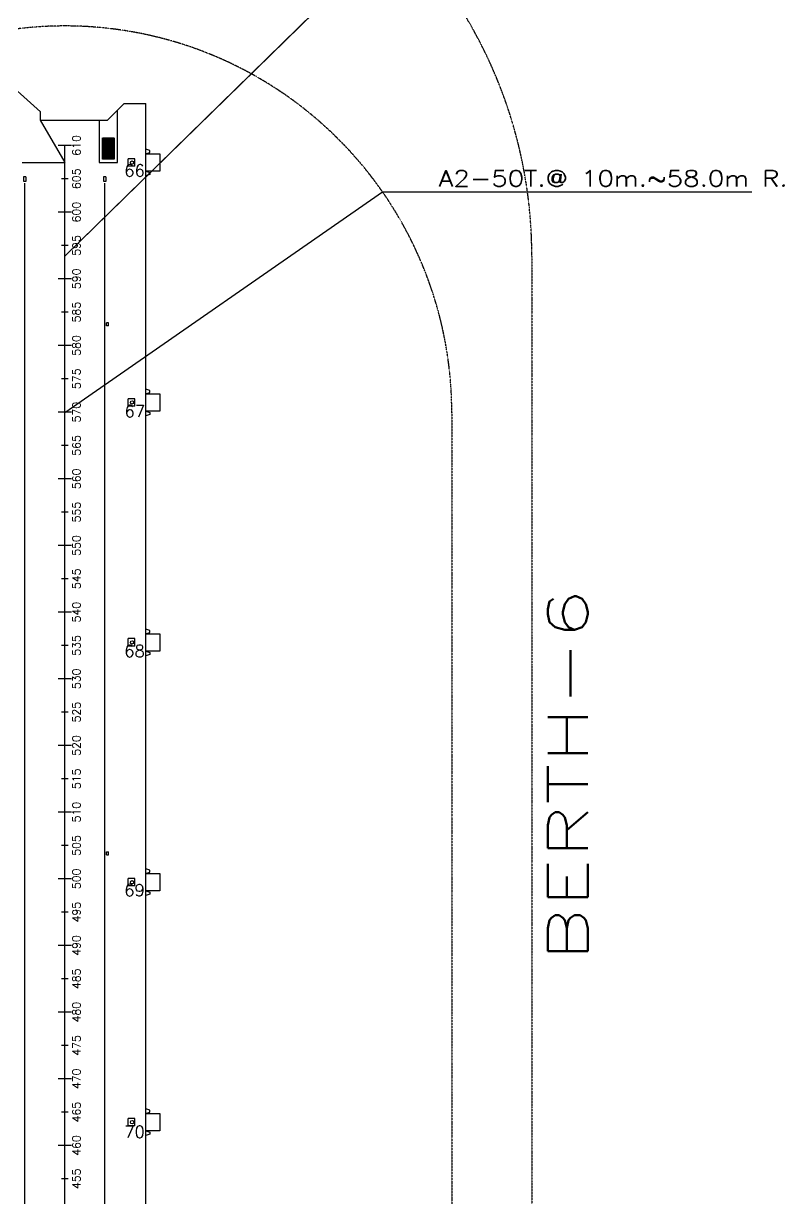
# Model space of a CAD drawing. Header units: inches. Extents: x 2621776591 to 2623670951, y 363331607 to 364354604.
# Drawn here: x 2622892428 to 2623006488, y 363969660 to 364145902 of the extents above; entities that cross this region are included whole.
import ezdxf
from ezdxf.enums import TextEntityAlignment as Align

# ---------------------------------------------------------------- set-up
doc = ezdxf.new("R2010")
doc.units = ezdxf.units.IN
doc.header["$MEASUREMENT"] = 0
doc.linetypes.add('BORDERX2', pattern=[3.5, 1, -0.5, 1, -0.5, 0, -0.5])
doc.linetypes.add('DASHED2', pattern=[0.375, 0.25, -0.125])
for name, color, linetype in [('ANCHOR POINT', 7, 'Continuous'), ('BOLLARD', 1, 'Continuous'), ('Bollard Nos.', 7, 'Continuous'), ('CAPSTAN', 1, 'Continuous'), ('DIM', 8, 'Continuous'), ('FENDER', 1, 'Continuous'), ('PIER', 7, 'Continuous'), ('PLAN', 2, 'Continuous'), ('TEXT2', 1, 'Continuous'), ('TEXT3', 6, 'Continuous')]:
    doc.layers.add(name, color=color, linetype=linetype)
doc.layers.add('CRANE', color=7, linetype='Continuous', true_color=0x7f3f7f)
doc.styles.add('ROMANS', font='romans')

# ---------------------------------------------------------------- blocks, each defined once
blk = doc.blocks.new('FENDER')
at = {"layer": 'FENDER'}
blk.add_line((-600, 1800), (0, 2000), dxfattribs=at)
for points in [[(0, 1300), (-600, 1500), (-600, 1800)], [(0, -1300), (-600, -1500), (-600, -1800), (0, -2000)]]:
    blk.add_lwpolyline(points, dxfattribs=at)
blk.add_lwpolyline([(0, 0), (0, 1300), (-2100, 1300), (-2100, -1300), (0, -1300)], close=True, dxfattribs=at)
blk = doc.blocks.new('A$C6b66f7a2')
at = {"layer": 'CAPSTAN'}
h = blk.add_hatch(dxfattribs=at)
h.set_pattern_fill('ANSI31', color=9, scale=1000)
h.set_pattern_definition([(45, (0, 0), (-88.3883476483, 88.3883476483), [])])
h.paths.add_polyline_path([(2622904268, 364128750), (2622906018, 364128750), (2622906018, 364125550), (2622904268, 364125550)])
at = {"layer": 'BOLLARD'}
for p, q in [((2622909134, 364125607), (2622908124, 364125607)), ((2622908124, 364124492), (2622908124, 364125607)), ((2622909134, 364124492), (2622909134, 364125607)), ((2622909134, 364124492), (2622908124, 364124492)), ((2622909134, 364089622), (2622908124, 364089622)), ((2622908124, 364088507), (2622908124, 364089622)), ((2622909134, 364088507), (2622908124, 364088507)), ((2622909134, 364088507), (2622909134, 364089622)), ((2622909134, 364053637), (2622908124, 364053637)), ((2622908124, 364052522), (2622908124, 364053637)), ((2622909134, 364052522), (2622909134, 364053637)), ((2622909134, 364052522), (2622908124, 364052522)), ((2622908124, 364016537), (2622908124, 364017652)), ((2622909134, 364017652), (2622908124, 364017652)), ((2622909134, 364016537), (2622908124, 364016537)), ((2622909134, 364016537), (2622909134, 364017652)), ((2622909134, 363981667), (2622908124, 363981667)), ((2622908124, 363980552), (2622908124, 363981667)), ((2622909134, 363980552), (2622909134, 363981667)), ((2622909134, 363980552), (2622908124, 363980552))]:
    blk.add_line(p, q, dxfattribs=at)
for centre in [(2622908704, 364125050), (2622908704, 364089065), (2622908704, 364053080), (2622908704, 364017095), (2622908704, 363981110)]:
    blk.add_circle(centre, 250, dxfattribs=at)
at = {"layer": 'CAPSTAN', "color": 9, "linetype": 'DASHED2', "ltscale": 2}
blk.add_lwpolyline([(2622903768, 364131410), (2622903768, 364125050), (2622906518, 364125050), (2622906518, 364132933)], dxfattribs=at)
blk.add_lwpolyline([(2622904268, 364128750), (2622906018, 364128750), (2622906018, 364125550), (2622904268, 364125550)], close=True, dxfattribs=at)
blk.add_circle((2622905143, 364126800), 600, dxfattribs=at)
at = {"layer": 'FENDER', "xscale": -1}
for p in [(2622910744, 364125050), (2622910744, 364089065), (2622910744, 364053080), (2622910744, 364017095), (2622910744, 363981110)]:
    blk.add_blockref('FENDER', p, dxfattribs=at)
at = {"layer": 'Bollard Nos.', "style": 'ROMANS'}
for s, p in [('66', (2622907530, 364122948)), ('67', (2622907565, 364086856)), ('68', (2622907530, 364050879)), ('69', (2622907530, 364014998)), ('70', (2622907530, 363978770))]:
    blk.add_text(s, height=1800, dxfattribs=at).set_placement(p)

msp = doc.modelspace()

# ---------------------------------------------------------------- linework, layer by layer
at = {"color": 8, "elevation": 0}
for points in [[(2622899606.2, 364127609.7), (2622897606.2, 364127609.7)], [(2622898606.2, 363682609.7), (2622898606.2, 364127609.7)], [(2622899106.2, 364122609.7), (2622898106.2, 364122609.7)], [(2622899606.2, 364117609.7), (2622897606.2, 364117609.7)], [(2622899106.2, 364112609.7), (2622898106.2, 364112609.7)], [(2622899606.2, 364107609.7), (2622897606.2, 364107609.7)], [(2622899106.2, 364102609.7), (2622898106.2, 364102609.7)], [(2622899606.2, 364097609.7), (2622897606.2, 364097609.7)], [(2622899106.2, 364092609.7), (2622898106.2, 364092609.7)], [(2622899606.2, 364087609.7), (2622897606.2, 364087609.7)], [(2622899106.2, 364082609.7), (2622898106.2, 364082609.7)], [(2622899606.2, 364077609.7), (2622897606.2, 364077609.7)], [(2622899106.2, 364072609.7), (2622898106.2, 364072609.7)], [(2622899606.2, 364067609.7), (2622897606.2, 364067609.7)], [(2622899106.2, 364062609.7), (2622898106.2, 364062609.7)], [(2622899606.2, 364057609.7), (2622897606.2, 364057609.7)], [(2622899106.2, 364052609.7), (2622898106.2, 364052609.7)], [(2622899606.2, 364047609.7), (2622897606.2, 364047609.7)], [(2622899106.2, 364042609.7), (2622898106.2, 364042609.7)], [(2622899606.2, 364037609.7), (2622897606.2, 364037609.7)], [(2622899106.2, 364032609.7), (2622898106.2, 364032609.7)], [(2622899606.2, 364027609.7), (2622897606.2, 364027609.7)], [(2622899106.2, 364022609.7), (2622898106.2, 364022609.7)], [(2622899606.2, 364017609.7), (2622897606.2, 364017609.7)], [(2622899106.2, 364012609.7), (2622898106.2, 364012609.7)], [(2622899606.2, 364007609.7), (2622897606.2, 364007609.7)], [(2622899106.2, 364002609.7), (2622898106.2, 364002609.7)], [(2622899606.2, 363997609.7), (2622897606.2, 363997609.7)], [(2622899106.2, 363992609.7), (2622898106.2, 363992609.7)], [(2622899606.2, 363987609.7), (2622897606.2, 363987609.7)], [(2622899106.2, 363982609.7), (2622898106.2, 363982609.7)], [(2622899606.2, 363977609.7), (2622897606.2, 363977609.7)], [(2622899106.2, 363972609.7), (2622898106.2, 363972609.7)]]:
    msp.add_lwpolyline(points, dxfattribs=at)
at = {"layer": 'ANCHOR POINT'}
for p, q in [((2622905153.8, 364101014.8), (2622904853.8, 364101014.8)), ((2622904853.8, 364100564.8), (2622904853.8, 364101014.8)), ((2622905153.8, 364100564.8), (2622905153.8, 364101014.8)), ((2622905153.8, 364100564.8), (2622904853.8, 364100564.8)), ((2622904855.7, 364021184.8), (2622904855.7, 364021634.8)), ((2622904855.7, 364021634.8), (2622905155.7, 364021634.8)), ((2622905155.7, 364021184.8), (2622905155.7, 364021634.8)), ((2622904855.7, 364021184.8), (2622905155.7, 364021184.8))]:
    msp.add_line(p, q, dxfattribs=at)
at = {"layer": 'CRANE', "color": 7, "linetype": 'Continuous'}
for p, q in [((2622898606.2, 364111009.8, 0), (2622948624.3, 364159981.1, 0)), ((2622898606.3, 364087548.4, 0), (2622946226.3, 364120644.4, 0)), ((2622898620.9, 364087547.6, 0), (2622946240.9, 364120643.6, 0)), ((2622946226.3, 364120644.4, 0), (2623001590.1, 364120644.4, 0))]:
    msp.add_line(p, q, dxfattribs=at)
at = {"layer": 'CRANE', "color": 254, "linetype": 'Continuous'}
for p, q in [((2622898620.7, 364111009, 0), (2622948638.9, 364159980.3, 0)), ((2622946240.9, 364120643.6, 0), (2623001604.6, 364120643.6, 0))]:
    msp.add_line(p, q, dxfattribs=at)
at = {"layer": 'CRANE', "linetype": 'BORDERX2'}
for p, q in [((2622968620.8, 364111009, 0), (2622968620.8, 363567818.9, 0)), ((2622956620.7, 364087548.4, 0), (2622956620.7, 363544596.6, 0))]:
    msp.add_line(p, q, dxfattribs=at)
for centre, radius, start, end in [((2622898620.7, 364111009, 0), 70000, 0, 180), ((2622898620.7, 364087532.9, 0), 58000, 359.984697, 180.015303)]:
    msp.add_arc(centre, radius, start, end, dxfattribs=at)
at = {"layer": 'PIER'}
for p, q in [((2622894986.5, 364132670.8), (2622888482.6, 364138494.3)), ((2622894986.5, 364131409.8), (2622894986.5, 364132670.8)), ((2622907495.2, 364133909.8), (2622904995.2, 364131409.8)), ((2622907495.2, 364133909.8), (2622910743.8, 364133909.8)), ((2622910743.8, 363753017.1), (2622910743.8, 364133909.8)), ((2622894986.5, 364131409.8), (2622904995.2, 364131409.8))]:
    msp.add_line(p, q, dxfattribs=at)
at = {"layer": 'PLAN'}
for p, q in [((2622898693.8, 364125049.8), (2622894986.5, 364131409.8)), ((2622892218.8, 364125049.8), (2622898693.8, 364125049.8))]:
    msp.add_line(p, q, dxfattribs=at)
at = {"layer": 'TEXT2'}
for p, q in [((2622892470.7, 364122199.8), (2622892470.7, 364122934.8)), ((2622892470.7, 364122934.8), (2622892770.7, 364122934.8)), ((2622892770.7, 364122199.8), (2622892470.7, 364122199.8)), ((2622892620.7, 363532869.8), (2622892620.7, 364121959.8)), ((2622892770.7, 364122923.2), (2622892770.7, 364122199.8)), ((2622904470.7, 364122199.8), (2622904470.7, 364122934.8)), ((2622904470.7, 364122934.8), (2622904770.7, 364122934.8)), ((2622904770.7, 364122199.8), (2622904470.7, 364122199.8)), ((2622904620.7, 363532869.8), (2622904620.7, 364121959.8)), ((2622904770.7, 364122923.2), (2622904770.7, 364122199.8))]:
    msp.add_line(p, q, dxfattribs=at)

# ---------------------------------------------------------------- block references
at = {"layer": 'DIM'}
msp.add_blockref('A$C6b66f7a2', (0, 0), dxfattribs=at)
at = {"layer": 'FENDER', "xscale": -1}
for p in [(2622910743.8, 364125049.8), (2622910743.8, 364089064.7), (2622910743.8, 364053079.7), (2622910743.8, 364017094.6), (2622910743.8, 363981109.6)]:
    msp.add_blockref('FENDER', p, dxfattribs=at)

# ---------------------------------------------------------------- texts
at = {"color": 8, "style": 'ROMANS'}
for s, p in [('610', (2622900357.2, 364127609.7, 0)), ('605', (2622900357.2, 364122609.7, 0)), ('600', (2622900357.2, 364117609.7, 0)), ('595', (2622900357.2, 364112609.7, 0)), ('590', (2622900357.2, 364107609.7, 0)), ('585', (2622900357.2, 364102609.7, 0)), ('580', (2622900357.2, 364097609.7, 0)), ('575', (2622900357.2, 364092609.7, 0)), ('570', (2622900357.2, 364087609.7, 0)), ('565', (2622900357.2, 364082609.7, 0)), ('560', (2622900357.2, 364077609.7, 0)), ('555', (2622900357.2, 364072609.7, 0)), ('550', (2622900357.2, 364067609.7, 0)), ('545', (2622900357.2, 364062609.7, 0)), ('540', (2622900357.2, 364057609.7, 0)), ('535', (2622900357.2, 364052609.7, 0)), ('530', (2622900357.2, 364047609.7, 0)), ('525', (2622900357.2, 364042609.7, 0)), ('520', (2622900357.2, 364037609.7, 0)), ('515', (2622900357.2, 364032609.7, 0)), ('510', (2622900357.2, 364027609.7, 0)), ('505', (2622900357.2, 364022609.7, 0)), ('500', (2622900357.2, 364017609.7, 0)), ('495', (2622900357.2, 364012609.7, 0)), ('490', (2622900357.2, 364007609.7, 0)), ('485', (2622900357.2, 364002609.7, 0)), ('480', (2622900357.2, 363997609.7, 0)), ('475', (2622900357.2, 363992609.7, 0)), ('470', (2622900357.2, 363987609.7, 0)), ('465', (2622900357.2, 363982609.7, 0)), ('460', (2622900357.2, 363977609.7, 0)), ('455', (2622900357.2, 363972609.7, 0))]:
    msp.add_text(s, height=1200, rotation=90, dxfattribs=at).set_placement(p, align=Align.MIDDLE_CENTER)
at = {"layer": 'CRANE', "color": 220, "style": 'ROMANS', "width": 1.2}
for p in [(2622954633.1, 364121466.7, 0), (2622954647.7, 364121465.9, 0)]:
    msp.add_text('A2-50T.@ 10m.~58.0m R.', height=2400, dxfattribs=at).set_placement(p)
at = {"layer": 'TEXT3', "style": 'ROMANS', "width": 1.5}
msp.add_text('BERTH-6', height=6000, rotation=90, dxfattribs=at).set_placement((2622976995.9, 364005213.7, 0))

doc.saveas('drawing.dxf')
